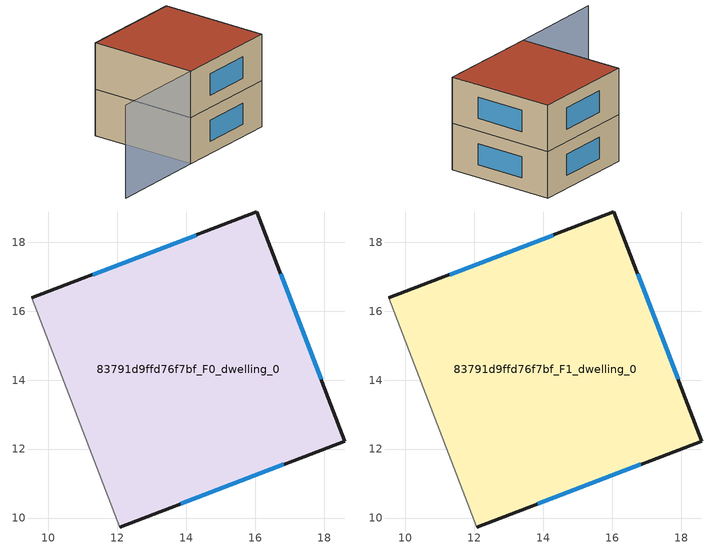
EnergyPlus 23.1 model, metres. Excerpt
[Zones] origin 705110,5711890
83791d9ffd76f7bf_F0_dwelling_0
 floor ground (EU_floor_Construction): 16.05,18.88 18.6,12.23 12.07,9.74 9.52,16.38 z0
 wall outside (EU_wall_Construction): 12.07,9.74 18.6,12.23 16.05,18.88 9.52,16.38 z0:3
 wall adiabatic (EU_wall_Construction): 9.52,16.38 12.07,9.74 z0:3
 window (EU_Window_Construction): 14.28,18.2 11.28,17.06 / 17.91,14.03 16.74,17.08 / 13.83,10.41 16.83,11.56 z0.81:2.19
83791d9ffd76f7bf_F1_dwelling_0
 floor to 83791d9ffd76f7bf_F0_dwelling_0 (EU_floor_Construction): 16.05,18.88 18.6,12.23 12.07,9.74 9.52,16.38 z3
 wall outside (EU_wall_Construction): 12.07,9.74 18.6,12.23 16.05,18.88 9.52,16.38 z3:6
 wall adiabatic (EU_wall_Construction): 9.52,16.38 12.07,9.74 z3:6
 window (EU_Window_Construction): 14.28,18.2 11.28,17.06 / 17.91,14.03 16.74,17.08 / 13.83,10.41 16.83,11.56 z3.81:5.19
 roof outside (EU_roof_Construction): 18.6,12.23 16.05,18.88 9.52,16.38 12.07,9.74 z6
shading: 9.51,16.4 12.07,9.74 / 12.07,9.74 6.05,7.43 z0:6
[Building]
EU S2 Campaign: North Axis=0; Terrain=City; Solar Distribution=FullExterior
[Site:Location]
London: Latitude=51.5; Longitude=-0.5; Time Zone=0; Elevation=25
[SizingPeriod:WeatherFileDays]
AnnualSizingPeriod: Begin Month=1; Begin Day of Month=1; End Month=12; End Day of Month=31; Day of Week for Start Day=Monday; Use Weather File Daylight Saving Period=No; Use Weather File Rain and Snow Indicators=No
[MATERIAL]
EU_InternalMass_Material: Roughness=MediumRough; Thickness=0.1; Conductivity=1; Density=1800; Specific Heat=900; Thermal Absorptance=0.9; Solar Absorptance=0.7; Visible Absorptance=0.7
[MATERIAL:NOMASS] Roughness=MediumRough; Thermal Absorptance=0.9; Solar Absorptance=0.7; Visible Absorptance=0.7
Name | Thermal Resistance
EU_wall_NoMass | 0.727863
EU_roof_NoMass | 0.773354
EU_floor_NoMass | 1.79329
[WINDOWMATERIAL:SIMPLEGLAZINGSYSTEM]
EU_Window_SimpleGlazing: UFactor=2.58614; Solar Heat Gain Coefficient=0.76; Visible Transmittance=0.76
[CONSTRUCTION]
EU_wall_Construction: EU_wall_NoMass
EU_roof_Construction: EU_roof_NoMass
EU_floor_Construction: EU_floor_NoMass
EU_Window_Construction: EU_Window_SimpleGlazing
EU_InternalMass_Construction: EU_InternalMass_Material
[ZONE] Type=1; Multiplier=1; Ceiling Height=autocalculate; Volume=149.265; Floor Area=autocalculate; Part of Total Floor Area=Yes
83791d9ffd76f7bf_F0_dwelling_0; 83791d9ffd76f7bf_F1_dwelling_0
[INTERNALMASS] Construction=EU_InternalMass_Construction; Surface Area=49.755
Name | Zone or ZoneList
83791d9ffd76f7bf_F0_dwelling_0_EU_InternalMass | 83791d9ffd76f7bf_F0_dwelling_0
83791d9ffd76f7bf_F1_dwelling_0_EU_InternalMass | 83791d9ffd76f7bf_F1_dwelling_0
[OTHEREQUIPMENT] Fuel Type=Electricity; Design Level Calculation Method=Watts/Area; Power per Zone Floor Area=1; Fraction Latent=0; Fraction Radiant=0; Fraction Lost=0; Carbon Dioxide Generation Rate=0; EndUse Subcategory=EU_Step8_InternalGains
Name | Zone or ZoneList or Space or SpaceList | Schedule
EU_Step8_InternalGain_83791d9ffd76f7bf_F0_dwelling_0_f000 | 83791d9ffd76f7bf_F0_dwelling_0 | EU_Step8_GainSchedule_83791d9ffd76f7bf_F0_dwelling_0_f000
EU_Step8_InternalGain_83791d9ffd76f7bf_F1_dwelling_0_f000 | 83791d9ffd76f7bf_F1_dwelling_0 | EU_Step8_GainSchedule_83791d9ffd76f7bf_F1_dwelling_0_f000
[ZONEVENTILATION:DESIGNFLOWRATE] Schedule=EU_AlwaysOn; Design Flow Rate Calculation Method=AirChanges/Hour; Air Changes per Hour=0.484901; Ventilation Type=Natural; Fan Pressure Rise=0; Fan Total Efficiency=1; Constant Term Coefficient=1; Temperature Term Coefficient=0; Velocity Term Coefficient=0; Velocity Squared Term Coefficient=0; Minimum Indoor Temperature=-100; Maximum Indoor Temperature=100; Delta Temperature=-100; Minimum Outdoor Temperature=-100; Maximum Outdoor Temperature=100; Maximum Wind Speed=40
Name | Zone or ZoneList or Space or SpaceList
EU_ConstantAir_83791d9ffd76f7bf_F0_dwelling_0 | 83791d9ffd76f7bf_F0_dwelling_0
EU_ConstantAir_83791d9ffd76f7bf_F1_dwelling_0 | 83791d9ffd76f7bf_F1_dwelling_0
[HVACTEMPLATE:THERMOSTAT] Constant Heating Setpoint=20; Constant Cooling Setpoint=50
EU_HeatOnly_83791d9ffd76f7bf_F0_dwelling_0; EU_HeatOnly_83791d9ffd76f7bf_F1_dwelling_0
[HVACTEMPLATE:ZONE:IDEALLOADSAIRSYSTEM] System Availability Schedule=EU_AlwaysOn; Maximum Heating Supply Air Temperature=50; Minimum Cooling Supply Air Temperature=13; Maximum Heating Supply Air Humidity Ratio=0.0156; Minimum Cooling Supply Air Humidity Ratio=0.0077; Heating Limit=NoLimit; Cooling Limit=NoLimit; Heating Availability Schedule=EU_AlwaysOn; Cooling Availability Schedule=EU_CoolingOff; Dehumidification Control Type=ConstantSensibleHeatRatio; Cooling Sensible Heat Ratio=0.7; Dehumidification Setpoint=60; Humidification Control Type=None; Humidification Setpoint=30; Outdoor Air Method=None; Outdoor Air Flow Rate per Person=0.00944; Outdoor Air Flow Rate per Zone Floor Area=0; Outdoor Air Flow Rate per Zone=0; Demand Controlled Ventilation Type=None; Outdoor Air Economizer Type=NoEconomizer; Heat Recovery Type=None; Sensible Heat Recovery Effectiveness=0.7; Latent Heat Recovery Effectiveness=0.65
Name | Template Thermostat
83791d9ffd76f7bf_F0_dwelling_0 | EU_HeatOnly_83791d9ffd76f7bf_F0_dwelling_0
83791d9ffd76f7bf_F1_dwelling_0 | EU_HeatOnly_83791d9ffd76f7bf_F1_dwelling_0
[SIZING:ZONE] Zone Cooling Design Supply Air Temperature Input Method=SupplyAirTemperature; Zone Cooling Design Supply Air Temperature=13; Zone Heating Design Supply Air Temperature Input Method=SupplyAirTemperature; Zone Heating Design Supply Air Temperature=50; Zone Cooling Design Supply Air Humidity Ratio=0.008; Zone Heating Design Supply Air Humidity Ratio=0.008; Cooling Design Air Flow Method=DesignDay; Cooling Design Air Flow Rate=0; Cooling Minimum Air Flow per Zone Floor Area=0.000762; Cooling Minimum Air Flow=0; Cooling Minimum Air Flow Fraction=0.2; Heating Design Air Flow Method=DesignDay; Heating Design Air Flow Rate=0; Heating Maximum Air Flow per Zone Floor Area=0.002032; Heating Maximum Air Flow=0.141576; Heating Maximum Air Flow Fraction=0.3; Account for Dedicated Outdoor Air System=No; Dedicated Outdoor Air System Control Strategy=NeutralSupplyAir; Dedicated Outdoor Air Low Setpoint Temperature for Design=autosize; Dedicated Outdoor Air High Setpoint Temperature for Design=autosize; Zone Load Sizing Method=Sensible Load Only No Latent Load; Zone Latent Cooling Design Supply Air Humidity Ratio Input Method=HumidityRatioDifference; Zone Cooling Design Supply Air Humidity Ratio Difference=0.005; Zone Latent Heating Design Supply Air Humidity Ratio Input Method=HumidityRatioDifference; Zone Humidification Design Supply Air Humidity Ratio Difference=0.005
83791d9ffd76f7bf_F0_dwelling_0; 83791d9ffd76f7bf_F1_dwelling_0
[SCHEDULE:CONSTANT]
Name | Hourly Value
EU_AlwaysOn | 1
EU_CoolingOff | 0
[SCHEDULE:FILE] Column Number=1; Rows to Skip at Top=0; Number of Hours of Data=8760; Column Separator=Comma; Interpolate to Timestep=No; Minutes per Item=60; Adjust Schedule for Daylight Savings=Yes
Name | File
EU_Step8_GainSchedule_83791d9ffd76f7bf_F0_dwelling_0_f000 | ../../schedules/83791d9ffd76f7bf/83791d9ffd76f7bf_F0_dwelling_0_f000_gain.csv
EU_Step8_GainSchedule_83791d9ffd76f7bf_F1_dwelling_0_f000 | ../../schedules/83791d9ffd76f7bf/83791d9ffd76f7bf_F1_dwelling_0_f000_gain.csv
